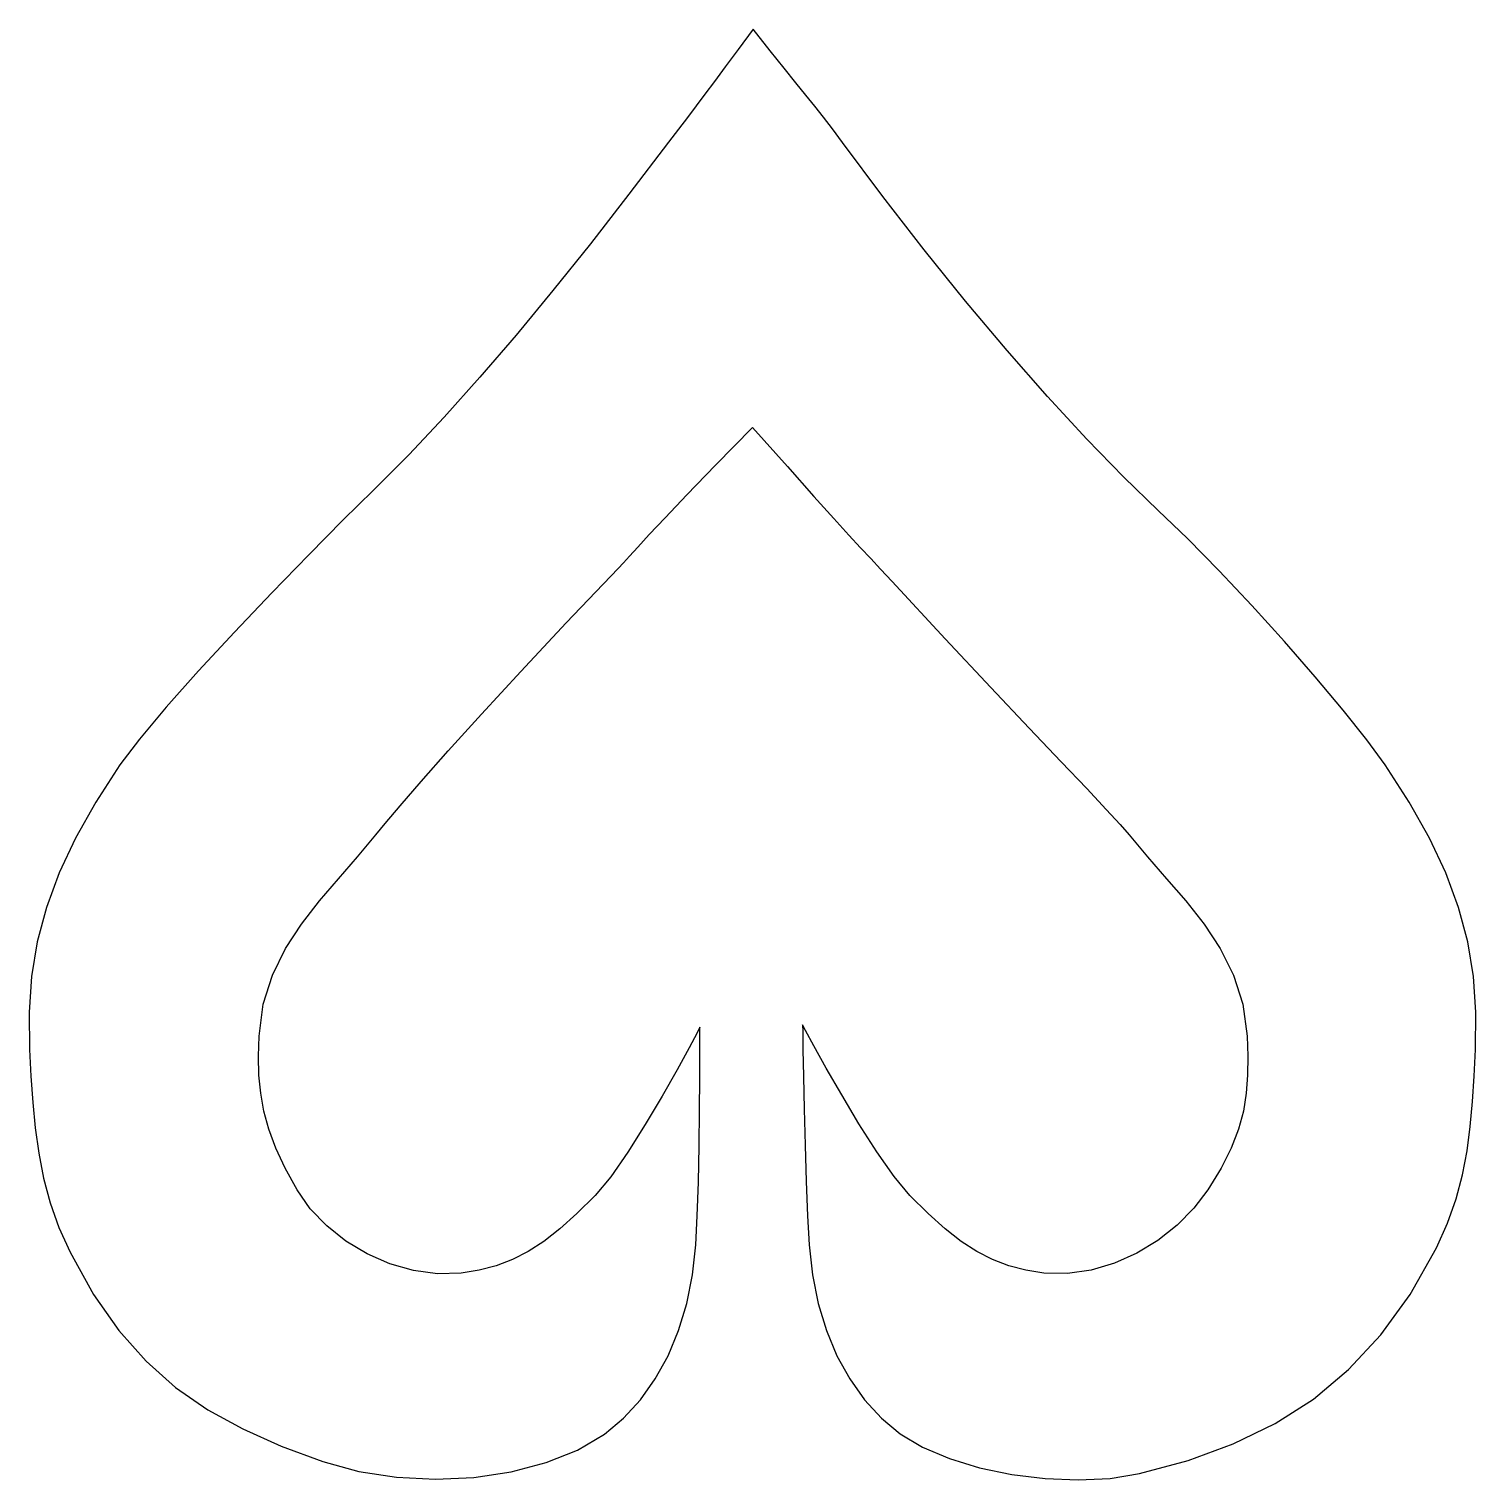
# Model space of a CAD drawing. Extents: x 0 to 190, y 0 to 191.
import ezdxf

# ---------------------------------------------------------------- set-up
doc = ezdxf.new("R2010")
doc.units = 0
doc.layers.add('Layer_1', color=7, linetype='CONTINUOUS')

msp = doc.modelspace()

# ---------------------------------------------------------------- linework, layer by layer
at = {"layer": 'Layer_1', "color": 7}
msp.add_lwpolyline([(146.214272, 1.231384), (152.62072, 2.96328), (158.55388, 5.1304), (164.031944, 7.797352), (169.073112, 11.028768), (173.695568, 14.889256), (177.91752, 19.443448), (181.75716, 24.75596), (185.23268, 30.891408), (186.683176, 34.110656), (187.801392, 37.283472), (188.637688, 40.437608), (189.242424, 43.600824), (189.66596, 46.800864), (189.958664, 50.065496), (190.170904, 53.422464), (190.35304, 56.899528), (190.41928, 61.790928), (190.084424, 66.487504), (189.327448, 71.055424), (188.127304, 75.560832), (186.462992, 80.069912), (184.313472, 84.648824), (181.657728, 89.36372), (178.474728, 94.280776), (176.086928, 97.544584), (172.974072, 101.460808), (169.30796, 105.832936), (165.260384, 110.464472), (161.003112, 115.158904), (156.707952, 119.719736), (152.546688, 123.950448), (148.691096, 127.654552), (144.165528, 132.015968), (139.295568, 137.029504), (134.159848, 142.608384), (128.837, 148.665848), (123.405656, 155.115112), (117.944472, 161.869408), (112.532064, 168.841968), (107.247072, 175.946016), (105.93476, 177.721048), (104.753672, 179.263664), (103.616296, 180.702432), (102.435136, 182.165944), (101.122672, 183.782776), (99.591408, 185.68152), (97.75384, 187.99076), (95.522456, 190.839072), (93.519088, 188.143816), (91.838888, 185.885096), (90.40792, 183.964184), (89.152264, 182.282344), (87.997968, 180.740864), (86.871104, 179.241008), (85.697736, 177.684056), (84.403928, 175.971272), (79.196912, 169.147112), (74.138784, 162.660584), (69.206224, 156.502008), (64.375912, 150.661688), (59.624528, 145.129944), (54.928768, 139.897104), (50.265299, 134.953472), (45.61081, 130.28936), (41.669567, 126.405008), (37.144679, 121.844352), (32.297127, 116.85744), (27.387894, 111.69432), (22.677961, 106.605048), (18.42831, 101.839664), (14.899925, 97.648224), (12.353786, 94.280776), (9.170786, 89.363728), (6.515039, 84.648824), (4.36552, 80.06992), (2.701204, 75.56084), (1.501068, 71.055424), (0.744086, 66.487512), (0.409235, 61.790928), (0.475491, 56.899528), (0.666452, 53.394896), (0.901835, 49.967984), (1.227247, 46.605336), (1.688297, 43.293504), (2.330591, 40.019032), (3.199738, 36.76848), (4.341345, 33.528392), (5.801019, 30.285312), (8.897513, 24.7514), (12.211398, 20.020304), (15.784716, 15.990592), (19.65951, 12.5608), (23.877819, 9.62948), (28.481686, 7.095192), (33.513152, 4.856488), (39.014259, 2.811904), (43.718521, 1.52024), (48.684929, 0.754824), (53.770704, 0.50168), (58.833048, 0.746824), (63.7292, 1.476296), (68.316352, 2.676112), (72.451736, 4.332304), (75.99256, 6.430896), (78.467672, 8.497128), (80.690032, 10.91496), (82.646448, 13.657048), (84.323736, 16.696064), (85.708712, 20.004672), (86.788184, 23.555536), (87.548968, 27.32132), (87.977872, 31.274696), (88.165664, 35.070576), (88.304208, 39.509656), (88.400952, 44.237696), (88.463352, 48.900448), (88.498952, 53.143688), (88.515112, 56.613152), (88.519112, 58.954608), (88.518856, 59.813816), (88.136024, 59.082904), (87.083224, 57.110704), (85.504, 54.228064), (83.541872, 50.765792), (81.340392, 47.054728), (79.043088, 43.425704), (76.793504, 40.209528), (74.735176, 37.737048), (72.35468, 35.360976), (70.13192, 33.361688), (68.014008, 31.7086), (65.948088, 30.371136), (63.881288, 29.318736), (61.760736, 28.520816), (59.533552, 27.946808), (57.14688, 27.566136), (54.040232, 27.475184), (50.897074, 27.895992), (47.794766, 28.780912), (44.810681, 30.082304), (42.022187, 31.752512), (39.506655, 33.74388), (37.341455, 36.008768), (35.603955, 38.499528), (34.056004, 41.345896), (32.837499, 43.971928), (31.915711, 46.441376), (31.25791, 48.817976), (30.831366, 51.165488), (30.603348, 53.547656), (30.541124, 56.028232), (30.611972, 58.67096), (31.176045, 62.872056), (32.377343, 66.676328), (34.090766, 70.153416), (36.191212, 73.372968), (38.553581, 76.4046), (41.05277, 79.317976), (43.563682, 82.182712), (45.961212, 85.068464), (47.168274, 86.551928), (49.146035, 88.89512), (51.90505, 92.080896), (55.455872, 96.092096), (59.809048, 100.911568), (64.975144, 106.522168), (70.964704, 112.906736), (77.78828, 120.04812), (78.480504, 120.787992), (79.278296, 121.670176), (80.345112, 122.847888), (81.844408, 124.474336), (83.939648, 126.702752), (86.79428, 129.686336), (90.571768, 133.578312), (95.43556, 138.531888), (99.990968, 133.40284), (103.47404, 129.501896), (106.097264, 126.586544), (108.073104, 124.414272), (109.614032, 122.742568), (110.93252, 121.32892), (112.241032, 119.930816), (113.75204, 118.305736), (120.7088, 110.819664), (126.69456, 104.435544), (131.756616, 99.078312), (135.94228, 94.672912), (139.29884, 91.144288), (141.8736, 88.417376), (143.713864, 86.41712), (144.866928, 85.068464), (147.2706, 82.18272), (149.797696, 79.317976), (152.31976, 76.404608), (154.70836, 73.372968), (156.835032, 70.153416), (158.571336, 66.67632), (159.788816, 62.872048), (160.359024, 58.670952), (160.448592, 56.028224), (160.430592, 53.547648), (160.25428, 51.165488), (159.868992, 48.817976), (159.224024, 46.441368), (158.268704, 43.971928), (156.952328, 41.345896), (155.224208, 38.499528), (153.378976, 36.075168), (151.1632, 33.841448), (148.641072, 31.854144), (145.876768, 30.169032), (142.934456, 28.841896), (139.87832, 27.928512), (136.772536, 27.484664), (133.68128, 27.566136), (131.294608, 27.946808), (129.067424, 28.520824), (126.946872, 29.318736), (124.880072, 30.371144), (122.814152, 31.7086), (120.696248, 33.361688), (118.47348, 35.360976), (116.092984, 37.737048), (114.020888, 40.223912), (111.735008, 43.478), (109.3864, 47.16064), (107.126096, 50.93316), (105.105152, 54.456888), (103.474616, 57.393144), (102.385528, 59.403256), (101.988928, 60.148552), (102.002448, 59.27496), (102.042928, 56.895584), (102.110368, 53.372512), (102.204736, 49.067824), (102.325976, 44.343608), (102.474032, 39.56196), (102.648864, 35.08496), (102.850424, 31.274696), (103.27908, 27.324728), (104.039512, 23.560704), (105.118256, 20.010568), (106.501848, 16.702232), (108.176848, 13.663632), (110.129792, 10.92268), (112.347216, 8.507304), (114.815672, 6.445432), (117.743112, 4.699016), (121.26344, 3.214224), (125.222696, 2.016624), (129.466904, 1.131784), (133.842104, 0.58528), (138.194344, 0.402664), (142.36964, 0.609512), (146.214272, 1.231384)], dxfattribs=at)

doc.saveas('drawing.dxf')
